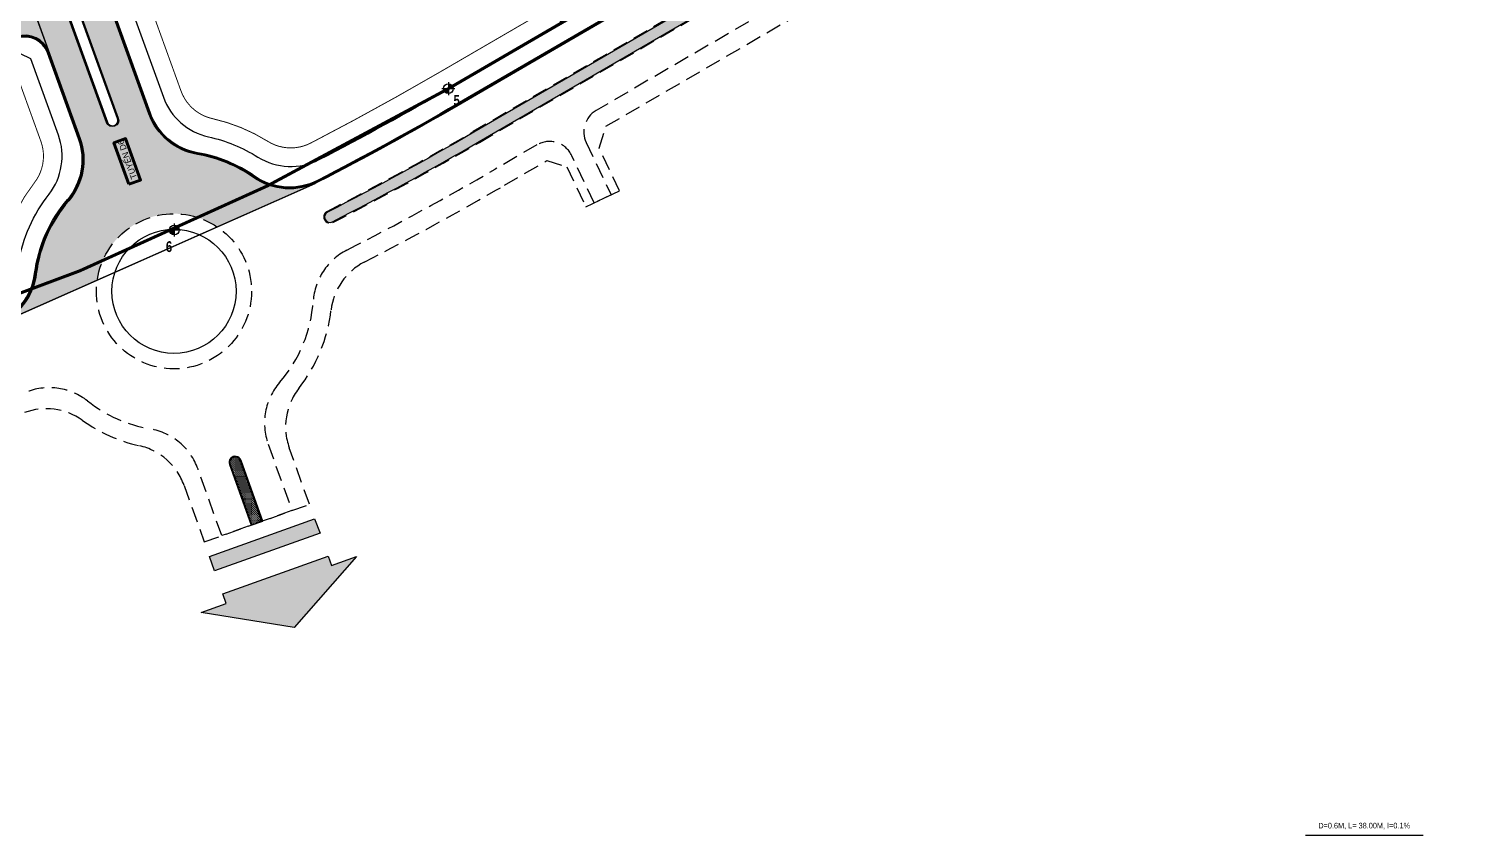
# Model space of a CAD drawing. Header units: millimetres. Extents: x 563079 to 571925, y 2063830 to 2067381.
# Drawn here: x 568692.7 to 569158.6, y 2065891.7 to 2066151.8 of the extents above; entities that cross this region are included whole.
import ezdxf
from ezdxf.enums import TextEntityAlignment as Align

# ---------------------------------------------------------------- set-up
doc = ezdxf.new("R2010")
doc.units = ezdxf.units.MM
doc.header["$MEASUREMENT"] = 0
doc.set_wipeout_variables(frame=1)
doc.linetypes.add('DASHEDX2', pattern=[1.5, 1, -0.5])
doc.linetypes.add('HIDDEN', pattern=[0.375, 0.25, -0.125])
for name, color, linetype in [('0.6m', 3, 'Continuous'), ('1. HathMduong', 69, 'Continuous'), ('1.Bovia', 2, 'Continuous'), ('BoThamCo', 94, 'Continuous'), ('Danranh', 8, 'Continuous'), ('datoHonHop', 42, 'Continuous'), ('GHI CHU TN', 4, 'Continuous'), ('ghi_chu', 7, 'Continuous'), ('hacth sdd', 8, 'Continuous'), ('hatchViaHe+LogDg', 129, 'Continuous'), ('LogDg', 7, 'Continuous'), ('Nut tim', 7, 'Continuous'), ('QH', 7, 'Continuous'), ('RANHGIOI', 2, 'HIDDEN'), ('ViaHeS', 32, 'Continuous')]:
    doc.layers.add(name, color=color, linetype=linetype)
doc.layers.add('chi gioi xd', color=5, linetype='Continuous', lineweight=15)
doc.layers.add('VCC-070', color=5, linetype='Continuous', lineweight=70)
doc.styles.add('ARIALB', font='', dxfattribs={"width": 0.75})
doc.styles.add('avantH', font='', dxfattribs={"height": 10})
doc.styles.add('CHUIN', font='')
doc.styles.get("Standard").update_dxf_attribs({"font": 'arial.ttf'})
doc.styles.get('ARIALB').set_extended_font_data('.VnArialH', bold=True)
doc.styles.get('avantH').set_extended_font_data('.VnAvantH')
doc.styles.get('CHUIN').set_extended_font_data('.VnArial NarrowH')
doc.linetypes.add('TNuoc', pattern='A,0.5,-0.2,[">",Standard,S=0.1,R=0,X=-0.1,Y=-0.05],-0.025', length=0.725)

# ---------------------------------------------------------------- blocks, each defined once
blk = doc.blocks.new('moc')
at = {"layer": 'QH', "linetype": 'Continuous'}
h = blk.add_hatch(color=7, dxfattribs=at)
h.paths.add_polyline_path([(0, 0), (0.53, 0, 0.414214), (0, 0.53)])
h.paths.add_polyline_path([(-0.53, 0, 0.414214), (0, -0.53), (0, 0)])
for p, q in [((0, 0.71), (0, -0.71)), ((-0.71, 0), (0.71, 0))]:
    blk.add_line(p, q, dxfattribs=at)
blk.add_circle((0, 0), 0.529, dxfattribs=at)
blk = doc.blocks.new('A$C4C7B3C91')
at = {"layer": 'RANHGIOI', "color": 1, "ltscale": 9, "const_width": 1}
blk.add_lwpolyline([(142.22, 48.46, 0.050684), (323.13, 130.35), (494.02, 229.64), (652.7, 318.18, 0.006594), (628, 364.43), (495.78, 604.25), (477.38, 594.56), (136.71, 446.07)], format="xyb", dxfattribs=at)

msp = doc.modelspace()

# ---------------------------------------------------------------- hatches: boundary and pattern name
at = {"layer": '1. HathMduong'}
h = msp.add_hatch(dxfattribs=at)
h.set_pattern_fill('CROSS', color=99, scale=5)
h.paths.add_polyline_path([(568579.64811, 2066112.71861), (568688.7814, 2066149.34321, -0.407416756), (568699.16434, 2066144.3279), (568691.67964, 2066165.02189, -0.421043192), (568686.54629, 2066154.39457), (568513.95516, 2066096.47384, -0.428104109), (568503.39394, 2066102.04224), (568509.4084, 2066080.85484, -0.400458123), (568514.72003, 2066090.92907), (568554.28809, 2066104.20792)])
at = {"layer": 'hacth sdd'}
h = msp.add_hatch(dxfattribs=at)
h.set_pattern_fill('CROSS', color=256, scale=0.05, style=0)
h.set_pattern_definition([(0, (568124.4922, 2065856.43456), (0.3175, 0.3175), [0.15875, -0.47625]), (90, (568124.5716, 2065856.3552), (-0.3175, 0.3175), [0.15875, -0.47625])])
edge = h.paths.add_edge_path()
edge.add_arc((568970.72767, 2066194.72684), 1.74998, 300.1574368, 480.1574368)
edge.add_line((568969.84853, 2066196.23995), (568836.06939, 2066118.51162))
edge.add_arc((568334.57077, 2066981.64675), 998.25002, 297.07455533, 300.15743676, ccw=False)
edge.add_arc((568789.7203, 2066091.23173), 1.74998, 117.0745932, 297.073587)
edge.add_arc((568334.57081, 2066981.64668), 1001.7499, 297.07455359, 300.15743688)
edge.add_line((568837.82769, 2066115.48539), (568971.60682, 2066193.21372))
h = msp.add_hatch(dxfattribs=at)
h.set_pattern_fill('CROSS', color=256, scale=0.05, style=0)
h.set_pattern_definition([(0, (568757.52588, 2065991.9924), (0.3175, 0.3175), [0.15875, -0.47625]), (90, (568757.60526, 2065991.91304), (-0.3175, 0.3175), [0.15875, -0.47625])])
edge = h.paths.add_edge_path()
edge.add_line((568764.51499, 2065991.99241), (568767.81022, 2065993.17119))
edge.add_line((568767.81022, 2065993.17119), (568760.82098, 2066012.70879))
edge.add_arc((568759.17343, 2066012.11942), 1.74979, 19.6832455, 199.6832455)
edge.add_line((568757.52588, 2066011.53006), (568764.51499, 2065991.99241))
at = {"layer": 'hatchViaHe+LogDg'}
for points in [[(568750.89802, 2065981.81102), (568784.79517, 2065993.93681), (568786.51744, 2065989.34265), (568752.55154, 2065977.18869)], [(568790.22088, 2065978.87964), (568798.30997, 2065981.7733), (568778.1606, 2065958.92209), (568748.16588, 2065963.83203), (568756.25498, 2065966.72568), (568755.15263, 2065969.80724), (568789.11854, 2065981.9612)]]:
    msp.add_hatch(color=256, dxfattribs=at).paths.add_polyline_path(points)

# ---------------------------------------------------------------- linework, layer by layer
at = {"layer": '0.6m', "linetype": 'TNuoc', "ltscale": 8, "const_width": 0.5, "flags": 128}
msp.add_lwpolyline([(569104.18451, 2065891.99258), (569142.1886, 2065891.99258)], dxfattribs=at)
at = {"layer": '1.Bovia'}
msp.add_lwpolyline([(568747.06762, 2066111.9275, -0.269944957), (568731.85767, 2066124.64609), (568720.76212, 2066155.32351, -0.362456844), (568724.13089, 2066164.59799), (568817.31628, 2066218.81293, -0.414383604), (568833.31636, 2066214.57778), (568839.4436, 2066204.03212, 0.414213562), (568850.78991, 2066201.02528), (568948.22448, 2066257.63669, -0.432664144), (568958.97947, 2066254.42326), (568976.01095, 2066220.37035, -0.396000597), (568972.99258, 2066210.2682), (568830.7693, 2066127.63366, -0.01299925), (568785.71513, 2066103, -0.278117269), (568765.42019, 2066104.38569, 0.110847537), (568747.06762, 2066111.9275)], format="xyb", dxfattribs=at)
msp.add_lwpolyline([(568571.04336, 2066075.49684), (568523.64332, 2066059.58961, 0.400458123), (568518.68579, 2066050.187), (568527.07044, 2066020.65006, 0.428104109), (568545.88862, 2066010.72818), (568648.81436, 2066045.26955, 0.008885734), (568681.88961, 2066057.02741, 0.278117158), (568694.505, 2066072.98536, -0.147047127), (568705.10225, 2066096.81637, 0.270703958), (568708.6935, 2066116.36424), (568698.64713, 2066144.14083, 0.407416756), (568688.95638, 2066148.82179), (568579.8231, 2066112.19719, 0.414213562), (568572.45349, 2066097.38271), (568576.27137, 2066086.00625, -0.414213562)], format="xyb", close=True, dxfattribs=at)
at = {"layer": 'BoThamCo'}
for points in [[(568971.60682, 2066193.21372, 1), (568969.84853, 2066196.23995), (568836.06939, 2066118.51162, -0.013452419), (568788.92379, 2066092.78993, 0.999991219), (568790.51677, 2066089.67351, 0.013452427), (568837.82769, 2066115.48539)], [(568764.51499, 2065991.99241), (568767.81022, 2065993.17119), (568760.82098, 2066012.70879, 1), (568757.52588, 2066011.53006)]]:
    msp.add_lwpolyline(points, format="xyb", close=True, dxfattribs=at)
msp.add_lwpolyline([(568693.25804, 2066190.05913), (568717.96531, 2066121.74748, 0.999999779), (568721.25665, 2066122.9379), (568698.0686, 2066187.04915)], format="xyb", dxfattribs=at)
msp.add_circle((568739.44348, 2066067.27369), 20, dxfattribs=at)
at = {"layer": 'chi gioi xd', "linetype": 'DASHEDX2', "lineweight": 0, "ltscale": 5, "const_width": 0.3}
for points in [[(568729.78869, 2066164.76597), (568741.70639, 2066131.81545, 0.256594273), (568751.82951, 2066122.91168, -0.085172646), (568769.66874, 2066115.60002, 0.265195471), (568783.53251, 2066115.03879, 0.012087928), (568824.89147, 2066137.75006), (568861.36329, 2066158.94091)], [(568595.68696, 2066039.78153), (568645.09192, 2066056.36159, 0.007974488), (568674.44304, 2066066.73536, 0.265195471), (568683.34612, 2066077.37746, -0.12111846), (568694.42533, 2066102.23604, 0.257306123), (568696.53358, 2066115.58499), (568685.91195, 2066144.9521)]]:
    msp.add_lwpolyline(points, format="xyb", dxfattribs=at)
at = {"layer": 'Danranh'}
msp.add_lwpolyline([(568731.34046, 2066124.45902), (568720.24491, 2066155.13644, -0.362456844), (568723.8543, 2066165.07339), (568817.0397, 2066219.28833, -0.414383604), (568833.79191, 2066214.85409), (568839.91915, 2066204.30843, 0.414213562), (568850.5136, 2066201.50083), (568947.94817, 2066258.11225, -0.432664144), (568959.47138, 2066254.66928), (568976.50286, 2066220.61638, -0.396000597), (568973.26888, 2066209.79264), (568831.04561, 2066127.1581, -0.01299925), (568785.96635, 2066102.51073, -0.278117269), (568765.1048, 2066103.9351, 0.110847537), (568746.97505, 2066111.38534, 0.110847537)], format="xyb", dxfattribs=at)
at = {"layer": 'Danranh', "color": 8}
for points in [[(568721.49174, 2066123.02293, -0.999999779), (568717.73022, 2066121.66245), (568693.02294, 2066189.9741, -0.414213562)], [(568696.78447, 2066191.33459), (568721.49174, 2066123.02293, -0.414213562)]]:
    msp.add_lwpolyline(points, format="xyb", dxfattribs=at)
msp.add_lwpolyline([(568699.16434, 2066144.3279), (568691.67964, 2066165.02189)], dxfattribs=at)
at = {"layer": 'Danranh'}
msp.add_lwpolyline([(568570.86837, 2066076.01826), (568523.46833, 2066060.11104, 0.400458123), (568518.1567, 2066050.03681), (568526.54134, 2066020.49986, 0.428104109), (568546.0636, 2066010.20675), (568648.98935, 2066044.74813, 0.008885734), (568682.08302, 2066056.51254, 0.278117158), (568695.05062, 2066072.91602, -0.147047127), (568705.5192, 2066096.45768, 0.270703958), (568709.21071, 2066116.5513), (568699.16434, 2066144.3279, 0.407416756), (568688.7814, 2066149.34321), (568579.64811, 2066112.71861, 0.414213562), (568571.93207, 2066097.20772), (568575.74995, 2066085.83127, -0.414213562)], format="xyb", close=True, dxfattribs=at)
at = {"layer": 'datoHonHop', "linetype": 'ByBlock'}
msp.add_lwpolyline([(568819.54293, 2066216.98468), (568728.83928, 2066164.21361), (568726.21811, 2066156.9973), (568736.0641, 2066129.77472, 0.256594273), (568750.5257, 2066117.05506, -0.085172646), (568766.48713, 2066110.51303, 0.265195471), (568786.29252, 2066109.71128, 0.012087928), (568827.90574, 2066132.56217), (568864.37755, 2066153.75302), (568829.11007, 2066214.4523)], format="xyb", close=True, dxfattribs=at)
msp.add_lwpolyline([(568702.17587, 2066117.62572), (568693.30232, 2066142.15965), (568686.86152, 2066145.27077), (568579.73408, 2066109.31933), (568575.32492, 2066100.45597), (568597.5959, 2066034.0933), (568647.00087, 2066050.67337, 0.007974514)], format="xyb", dxfattribs=at)
at = {"layer": 'LogDg'}
for points in [[(568747.01713, 2066111.63178, -0.269944957), (568731.57556, 2066124.54405), (568720.48001, 2066155.22147, -0.362456844), (568723.98002, 2066164.8573), (568817.16542, 2066219.07224, -0.414383604), (568833.57575, 2066214.7285), (568839.70299, 2066204.18283, 0.414213562), (568850.6392, 2066201.28467), (568948.07376, 2066257.89609, -0.432664144), (568959.24778, 2066254.55745), (568976.27926, 2066220.50455, -0.396000597), (568973.14329, 2066210.00881), (568830.92001, 2066127.37427, -0.01299925), (568785.85216, 2066102.73313, -0.278117269), (568765.24816, 2066104.13991, 0.110847537), (568747.01713, 2066111.63178)], [(568721.49174, 2066123.02293), (568696.78447, 2066191.33459, 1.000000105), (568693.02294, 2066189.9741)], [(568693.02294, 2066189.9741), (568717.73022, 2066121.66245, 0.414213562)], [(568570.94791, 2066075.78125), (568523.54787, 2066059.87403, 0.400458123), (568518.3972, 2066050.10508), (568526.78184, 2066020.56813, 0.428104109), (568545.98406, 2066010.44376), (568648.90981, 2066044.98514, 0.008885734), (568681.9951, 2066056.74657, 0.278117158), (568694.80261, 2066072.94754, -0.147047127), (568705.32967, 2066096.62072, 0.270703958), (568708.97561, 2066116.46627), (568698.92924, 2066144.24287, 0.407416756), (568688.86094, 2066149.1062), (568579.72765, 2066112.4816, 0.414213562), (568572.16908, 2066097.28726), (568575.98696, 2066085.91081, -0.414213562), (568570.94791, 2066075.78125)]]:
    msp.add_lwpolyline(points, format="xyb", dxfattribs=at)
at = {"layer": 'LogDg', "linetype": 'DASHEDX2', "ltscale": 5}
msp.add_lwpolyline([(568971.73242, 2066192.99756, 1), (568969.72293, 2066196.45611), (568835.94379, 2066118.72778, -0.013452419), (568788.81001, 2066093.01254, 0.999992128), (568790.63056, 2066089.4509, 0.013452427), (568837.95328, 2066115.26923)], format="xyb", close=True, dxfattribs=at)
for points in [[(568983.03309, 2066187.99808), (568875.55233, 2066125.54962, 0.389771934), (568872.34079, 2066115.20913), (568880.34233, 2066098.30862), (568874.91941, 2066095.74114), (568867.71207, 2066110.96417, 0.43908504), (568856.46249, 2066114.45805), (568842.97706, 2066106.62275, -0.013452419), (568795.18208, 2066080.54677, 0.262925859), (568784.33381, 2066064.13392, -0.162067846), (568773.49595, 2066037.85551, 0.270322881), (568769.79901, 2066018.04435), (568777.46165, 2065996.62373), (568754.86367, 2065988.53991), (568747.20109, 2066009.96034, 0.270324574), (568731.77703, 2066022.93155)], [(568731.77703, 2066022.93155, -0.12466578), (568711.59429, 2066031.92652, 0.262936767), (568692.14962, 2066034.92639, -0.009344886)]]:
    msp.add_lwpolyline(points, format="xyb", dxfattribs=at)
at = {"layer": 'LogDg'}
msp.add_lwpolyline([(568764.2796, 2065991.90821), (568768.04561, 2065993.25539), (568761.05637, 2066012.79299, 1.000002355), (568757.29049, 2066011.44585)], format="xyb", close=True, dxfattribs=at)
at = {"layer": 'LogDg', "ltscale": 0.75}
for points in [[(568750.89802, 2065981.81102), (568784.79517, 2065993.93681), (568786.51744, 2065989.34265), (568752.55154, 2065977.18869)], [(568790.22088, 2065978.87964), (568798.30997, 2065981.7733), (568778.1606, 2065958.92209), (568748.16588, 2065963.83203), (568756.25498, 2065966.72568), (568755.15263, 2065969.80724), (568789.11854, 2065981.9612)]]:
    msp.add_lwpolyline(points, close=True, dxfattribs=at)
at = {"layer": 'LogDg', "linetype": 'DASHEDX2', "ltscale": 5}
msp.add_circle((568739.44348, 2066067.27369), 25, dxfattribs=at)
at = {"layer": 'ViaHeS'}
for points in [[(568827.90574, 2066132.56217), (568968.72961, 2066214.38364), (568970.81626, 2066221.3674), (568955.1206, 2066252.74944), (568948.56077, 2066254.70942), (568841.77055, 2066192.66219), (568829.11007, 2066214.4523), (568819.54293, 2066216.98468), (568728.83928, 2066164.21361), (568726.21811, 2066156.9973), (568736.0641, 2066129.77472, 0.256594273)], [(568583.27884, 2066076.75502), (568527.56821, 2066058.0588), (568524.19342, 2066051.65806), (568533.21876, 2066019.8641), (568541.76658, 2066015.35726), (568647.00087, 2066050.67337, 0.007974488), (568676.53242, 2066061.11091, 0.265195471), (568689.25111, 2066076.31391, -0.12111846), (568699.16408, 2066098.55579, 0.257306123), (568702.17587, 2066117.62572), (568693.30232, 2066142.15965), (568686.86152, 2066145.27077), (568579.73408, 2066109.31933), (568575.32492, 2066100.45597), (568583.27884, 2066076.75502)]]:
    msp.add_lwpolyline(points, format="xyb", dxfattribs=at)
at = {"layer": 'ViaHeS', "linetype": 'DASHEDX2', "ltscale": 5, "elevation": 0}
msp.add_lwpolyline([(568691.24555, 2066028.17569, -0.249192911), (568709.85589, 2066025.73366, 0.099750364), (568728.25278, 2066017.5166, -0.256949007), (568742.69565, 2066004.74043), (568749.21392, 2065986.51887), (568783.11107, 2065998.64465), (568776.5928, 2066016.86621, -0.256949007), (568779.65497, 2066035.90433, 0.136918259), (568790.08759, 2066061.25923, -0.249192911), (568800.78855, 2066076.67993, 0.012658546), (568845.99132, 2066101.43486), (568859.63801, 2066109.36385), (568866.10081, 2066107.35664), (568872.20796, 2066094.4574), (568883.05379, 2066099.59236), (568876.51345, 2066113.40659), (568878.69713, 2066120.43758), (568984.86468, 2066182.12303)], format="xyb", dxfattribs=at)

# ---------------------------------------------------------------- block references
at = {"layer": 'Nut tim'}
msp.add_blockref('A$C4C7B3C91', (568504.77657, 2066002.21356), dxfattribs=at)
at = {"layer": 'QH', "xscale": 3, "yscale": 3, "zscale": 3}
for p in [(568827.90574, 2066132.56217), (568739.52852, 2066087.0333)]:
    msp.add_blockref('moc', p, dxfattribs=at)

# ---------------------------------------------------------------- texts
at = {"layer": 'GHI CHU TN', "color": 4, "style": 'CHUIN'}
msp.add_text(' D=0.6m, L= 38.00m, i=0.1%%%', height=1.8, rotation=0.0412296, dxfattribs=at).set_placement((569122.81496, 2065895.11474), align=Align.MIDDLE_CENTER)
at = {"layer": 'QH', "style": 'ARIALB', "width": 0.75}
for s, p in [('5', (568829.56074, 2066127.03893, -2.25125)), ('6', (568736.82965, 2066079.90781, -2.25125))]:
    msp.add_text(s, height=3.5, dxfattribs=at).set_placement(p)

# ---------------------------------------------------------------- next in the draw order: wipeouts: each hides what was drawn before it
msp.add_wipeout([(568720.10212, 2066115.11545), (568723.85665, 2066116.47341), (568728.68605, 2066103.12088), (568724.93153, 2066101.76292)]).dxf.layer = 'ViaHeS'

# ---------------------------------------------------------------- next in the draw order: hatches: boundary and pattern name
at = {"layer": '1. HathMduong'}
h = msp.add_hatch(dxfattribs=at)
h.set_pattern_fill('CROSS', color=99, scale=5)
h.paths.add_polyline_path([(568694.22346, 2066192.53511, -0.414213562), (568696.78447, 2066191.33459), (568698.30369, 2066187.13418), (568721.49174, 2066123.02293, -0.414213562), (568720.29122, 2066120.46193, -0.414213562), (568717.73022, 2066121.66245), (568693.02294, 2066189.9741, -0.414213562)], flags=16)
h.paths.add_polyline_path([(568679.63089, 2066227.00098), (568642.93299, 2066328.4648, -1.000007398), (568646.6945, 2066329.82531), (568683.39241, 2066228.36147, -1.000000021)], flags=16)
h.paths.add_polyline_path([(568630.24283, 2066363.55104), (568609.40688, 2066421.15909, -0.999999917), (568613.16701, 2066422.52345), (568634.00436, 2066364.91153, -1)], flags=16)
edge = h.paths.add_edge_path()
edge.add_arc((568739.44348, 2066067.27369), 25, 56.2513885, 171.5148908)
edge.add_line((568714.71713, 2066070.9625), (568684.21166, 2066057.45507))
edge.add_arc((568674.96222, 2066075.46925), 20.25, 297.178373, 352.7565526)
edge.add_arc((568739.44348, 2066067.27369), 44.75, 139.295632, 172.7565526, ccw=False)
edge.add_arc((568690.16798, 2066109.66384), 20.25, 319.295632, 379.8842789)
edge.add_line((568709.21071, 2066116.5513), (568598.25464, 2066423.32702))
edge.add_arc((568583.91383, 2066418.14017), 15.25, 19.8842789, 105.4590241)
edge.add_line((568579.84895, 2066432.83844), (568596.68637, 2066438.63581))
edge.add_arc((568602.87351, 2066445.17182), 9, 226.5706866, 351.4279992)
edge.add_line((568611.77297, 2066443.83035), (568629.03921, 2066449.77537))
edge.add_arc((568634.97594, 2066435.72839), 15.25, 112.9105756, 199.8842789)
edge.add_line((568620.63512, 2066430.54154), (568731.34046, 2066124.45902))
edge.add_arc((568750.38319, 2066131.34648), 20.25, 199.8842789, 260.3108214)
edge.add_arc((568739.44348, 2066067.27369), 44.75, 55.009724, 80.3108194, ccw=False)
edge.add_arc((568776.71691, 2066120.5249), 20.25, 235.0097262, 290.5878833)
edge.add_line((568783.83769, 2066101.56819), (568753.33223, 2066088.06077))

# ---------------------------------------------------------------- next in the draw order: linework, layer by layer
at = {"layer": 'Danranh', "color": 8}
for points in [[(568765.1048, 2066103.9351, 0.110847538), (568746.97505, 2066111.38534, -0.269944957), (568731.34046, 2066124.45902), (568620.63512, 2066430.54154, -0.398826547), (568629.03921, 2066449.77537)], [(568579.84895, 2066432.83844, -0.391768601), (568598.25464, 2066423.32702), (568709.21071, 2066116.5513, -0.270703958), (568705.5192, 2066096.45768, 0.147047127), (568695.05062, 2066072.91602, -0.247373943), (568684.21166, 2066057.45507), (568783.83769, 2066101.56819, -0.247373839)]]:
    msp.add_lwpolyline(points, format="xyb", dxfattribs=at)
msp.add_lwpolyline([(568682.08302, 2066056.51254), (568784.91007, 2066102.0064)], dxfattribs=at)
at = {"layer": 'VCC-070'}
msp.add_lwpolyline([(568724.93153, 2066101.76292), (568720.10212, 2066115.11545), (568723.85665, 2066116.47341), (568728.68605, 2066103.12088)], close=True, dxfattribs=at)

# ---------------------------------------------------------------- next in the draw order: texts
at = {"layer": 'ghi_chu', "style": 'avantH'}
msp.add_text('tuyÕn d6', height=2, rotation=109.8842788, dxfattribs=at).set_placement((568727.58731, 2066103.87895))

doc.saveas('drawing.dxf')
